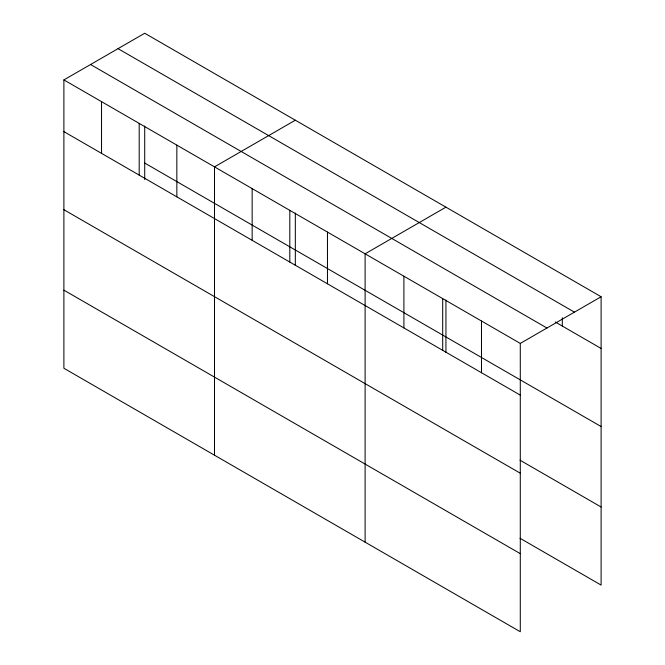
<?xml version="1.0" encoding="UTF-8"?>
<svg xmlns="http://www.w3.org/2000/svg" width="665" height="665" viewBox="0 0 665 665"><rect width="100%" height="100%" fill="white"/><g stroke="black" fill="none" stroke-linecap="round" stroke-linejoin="round"><path stroke-width="1" d="M63.89 79.916L520.288 343.414L520.288 631.75L63.89 368.252L63.89 79.916L144.712 33.25L601.11 296.748L601.11 585.084L519.997 538.251M295.327 120.207L214.496 166.865L214.496 455.201M445.941 207.164L365.11 253.822L365.11 542.158M520.288 343.414L601.11 296.748M118.038 48.653L574.444 312.151M555.267 321.993L601.11 348.468M90.556 64.513L546.962 328.02M144.712 163.05L601.11 426.548M63.89 131.628L520.288 395.126M519.997 460.172L601.11 507.004M63.89 209.708L520.288 473.214M63.89 290.164L520.288 553.662M562.316 317.795L562.316 326.066M481.493 321.02L481.493 372.733M445.941 299.973L445.941 352.433M442.699 298.618L442.699 350.33M403.904 276.224L403.904 327.936M327.463 232.085L327.463 283.797M295.327 213.016L295.327 265.476M289.807 210.348L289.807 262.06M252.151 188.611L252.151 240.323M176.848 145.128L176.848 196.84M144.712 126.059L144.712 179.55M139.193 123.391L139.193 175.103M101.537 101.654L101.537 153.366"/></g></svg>
